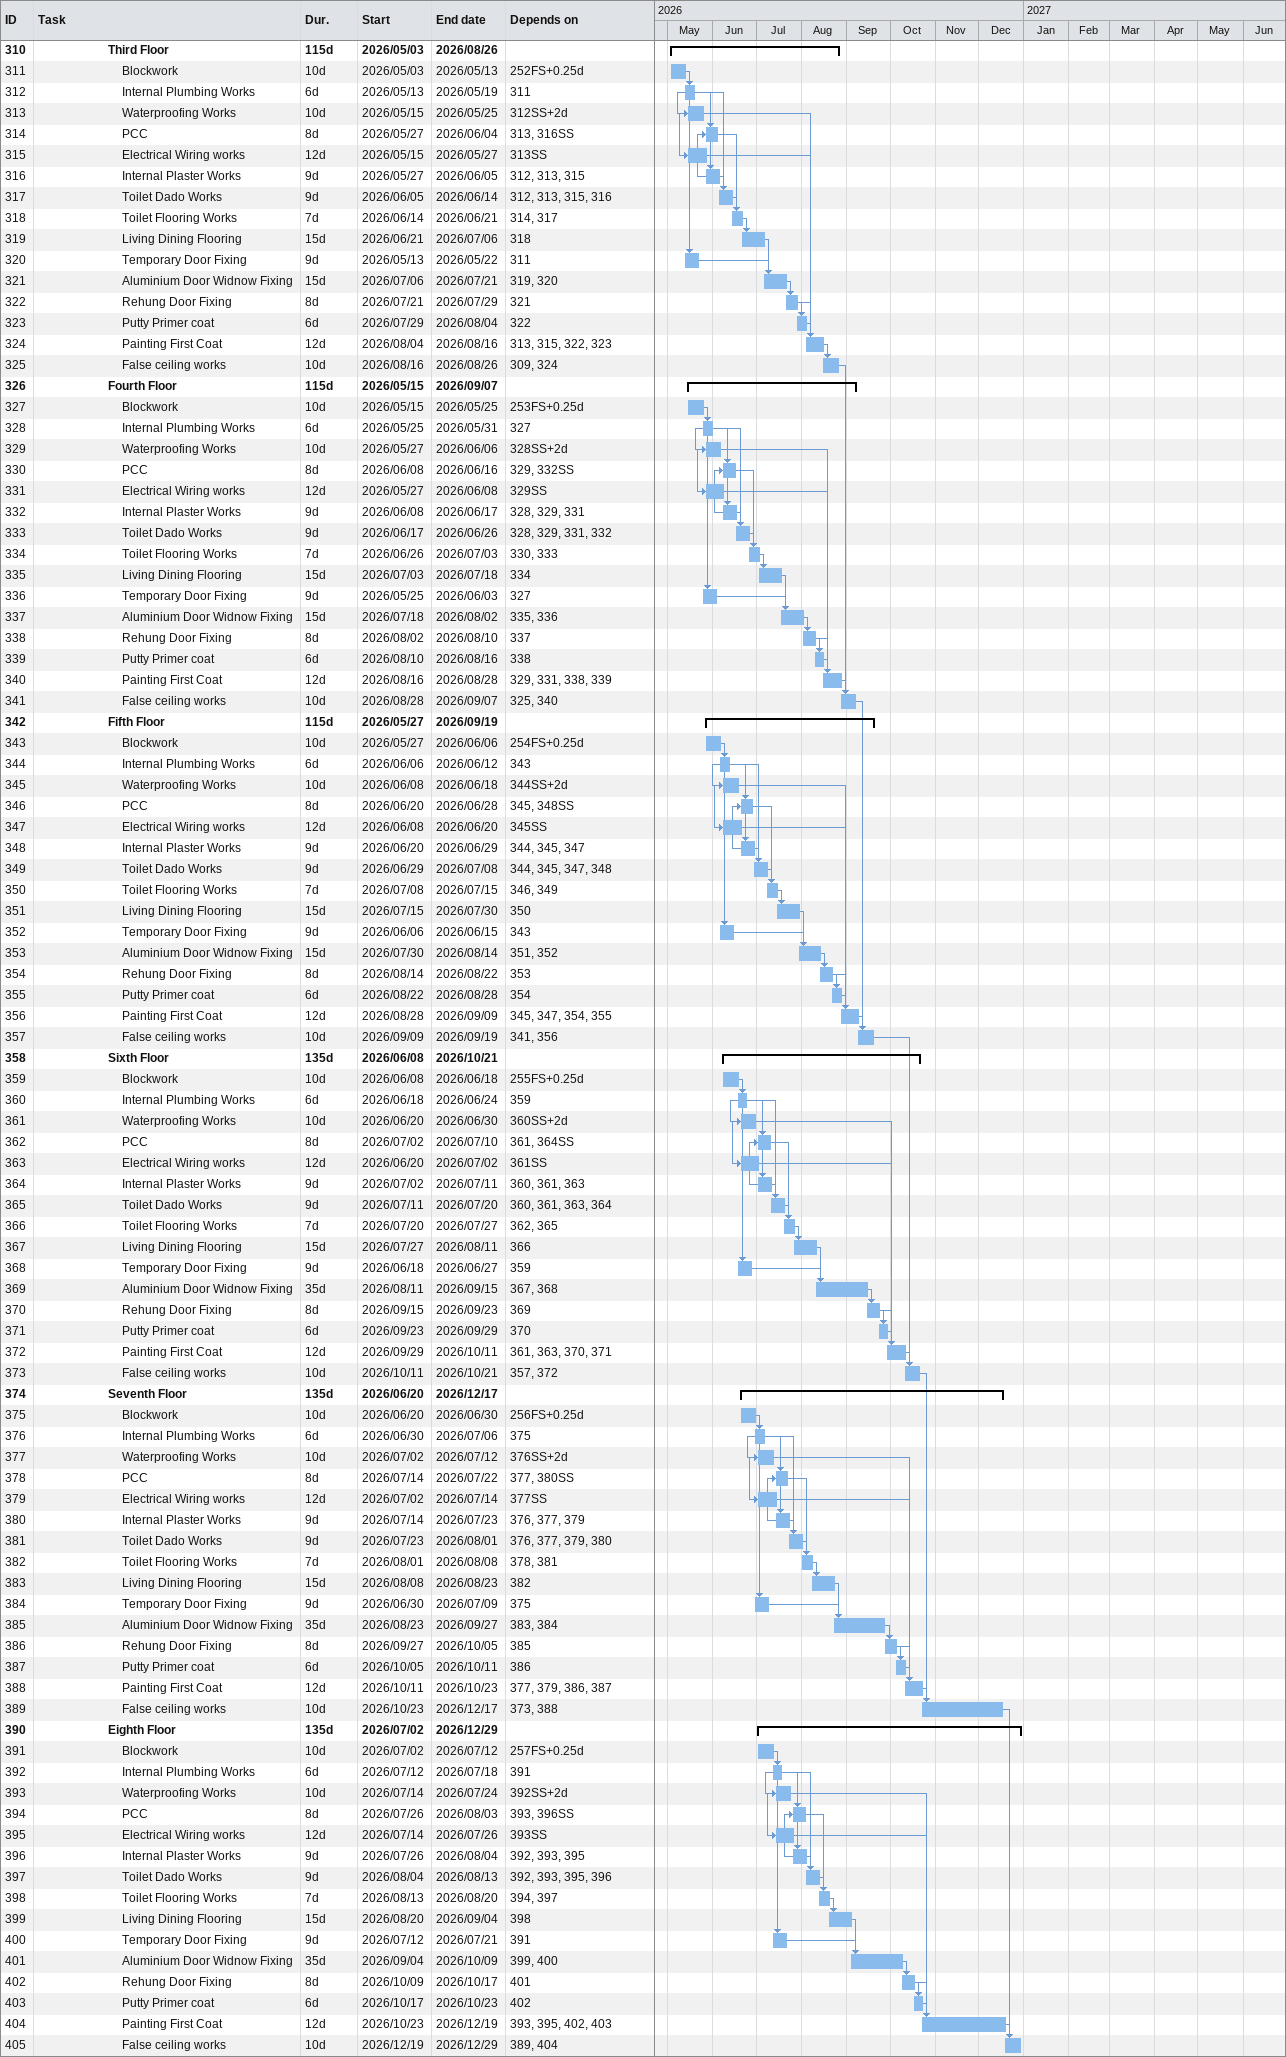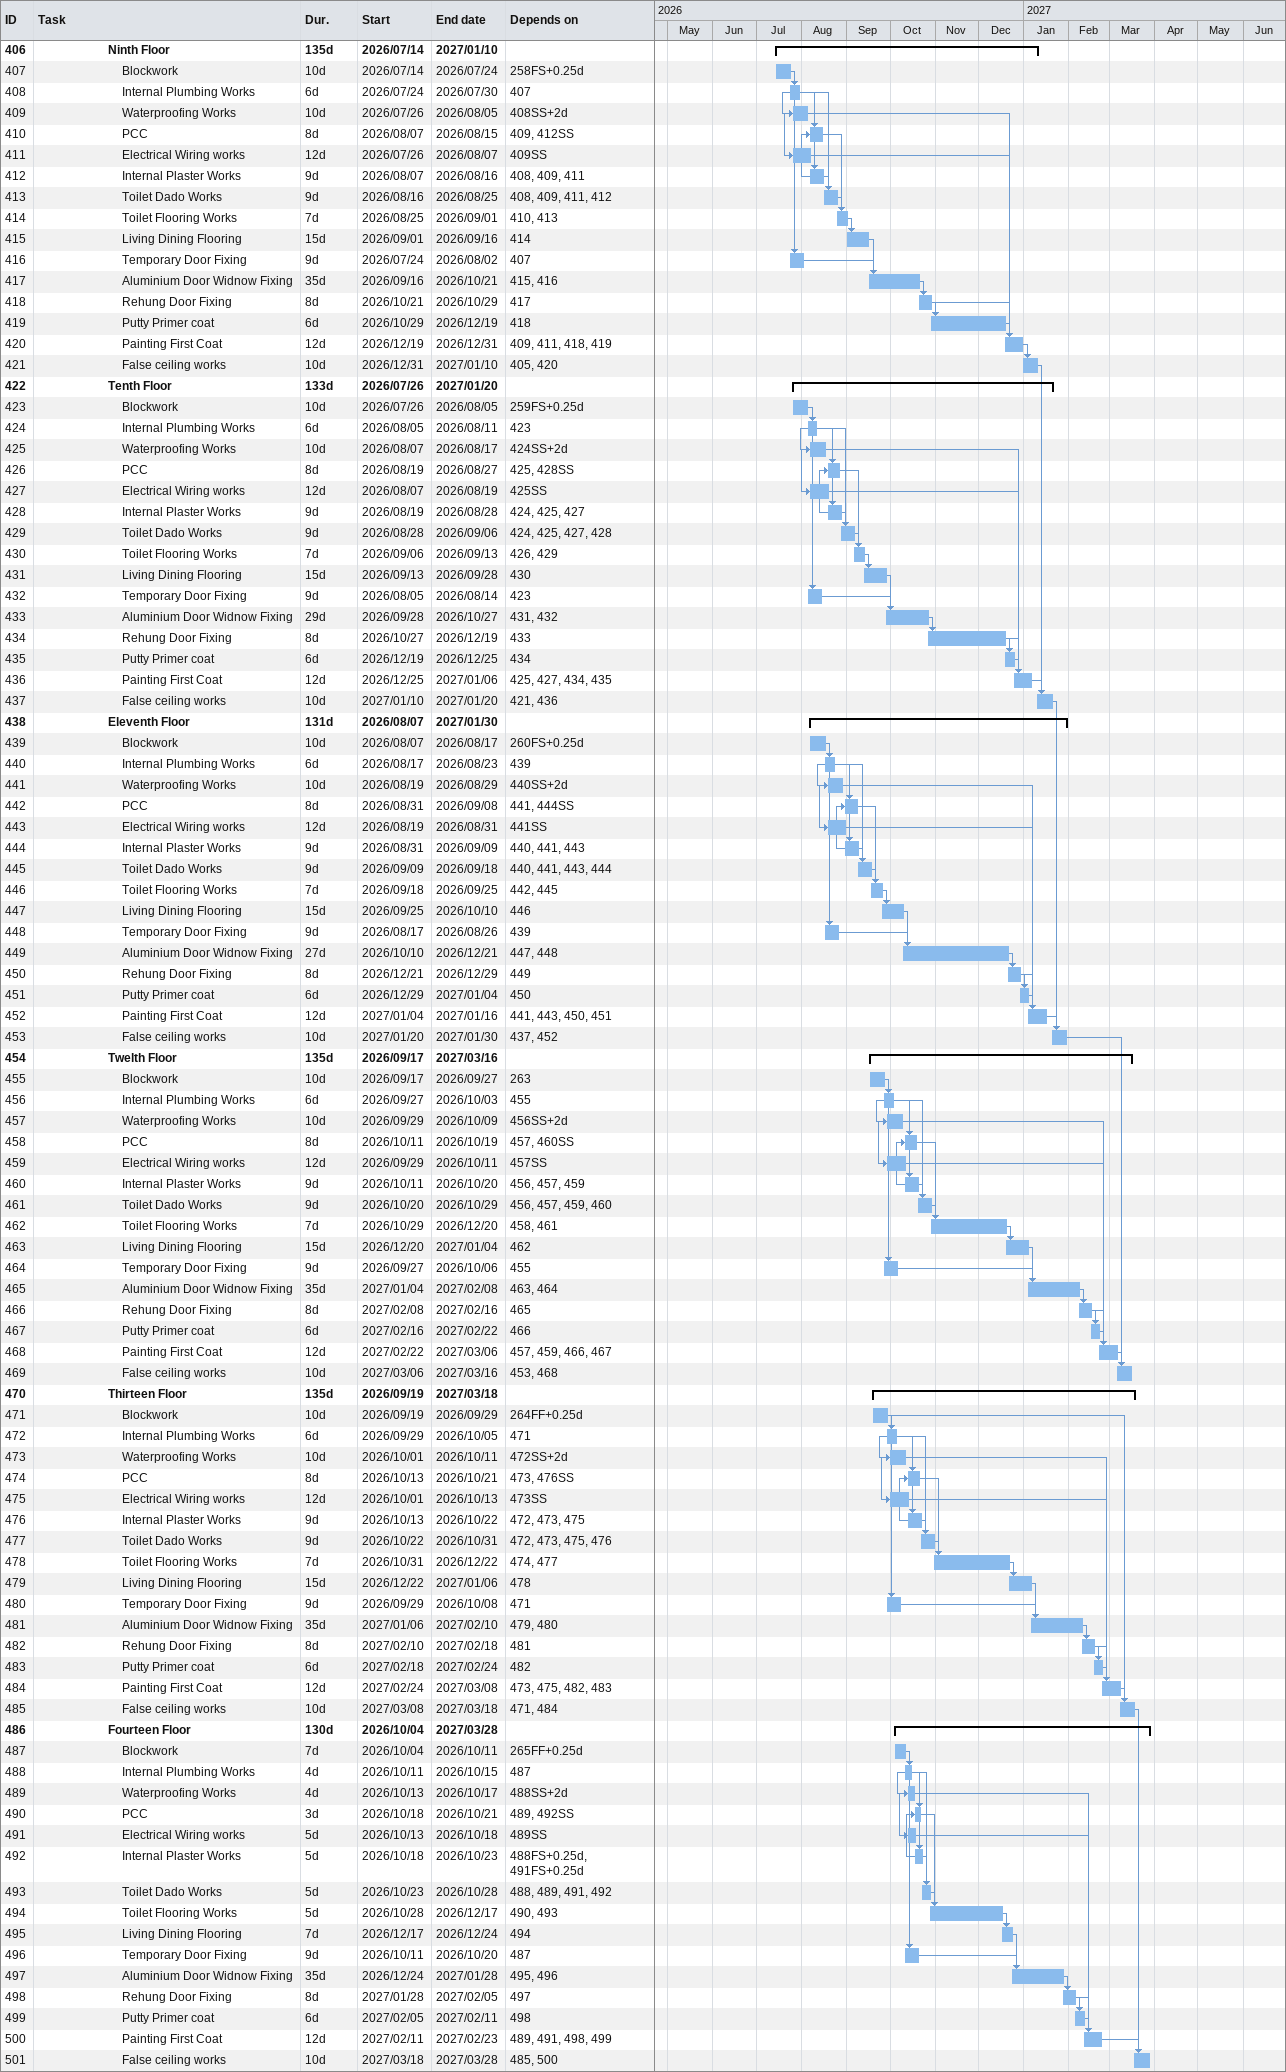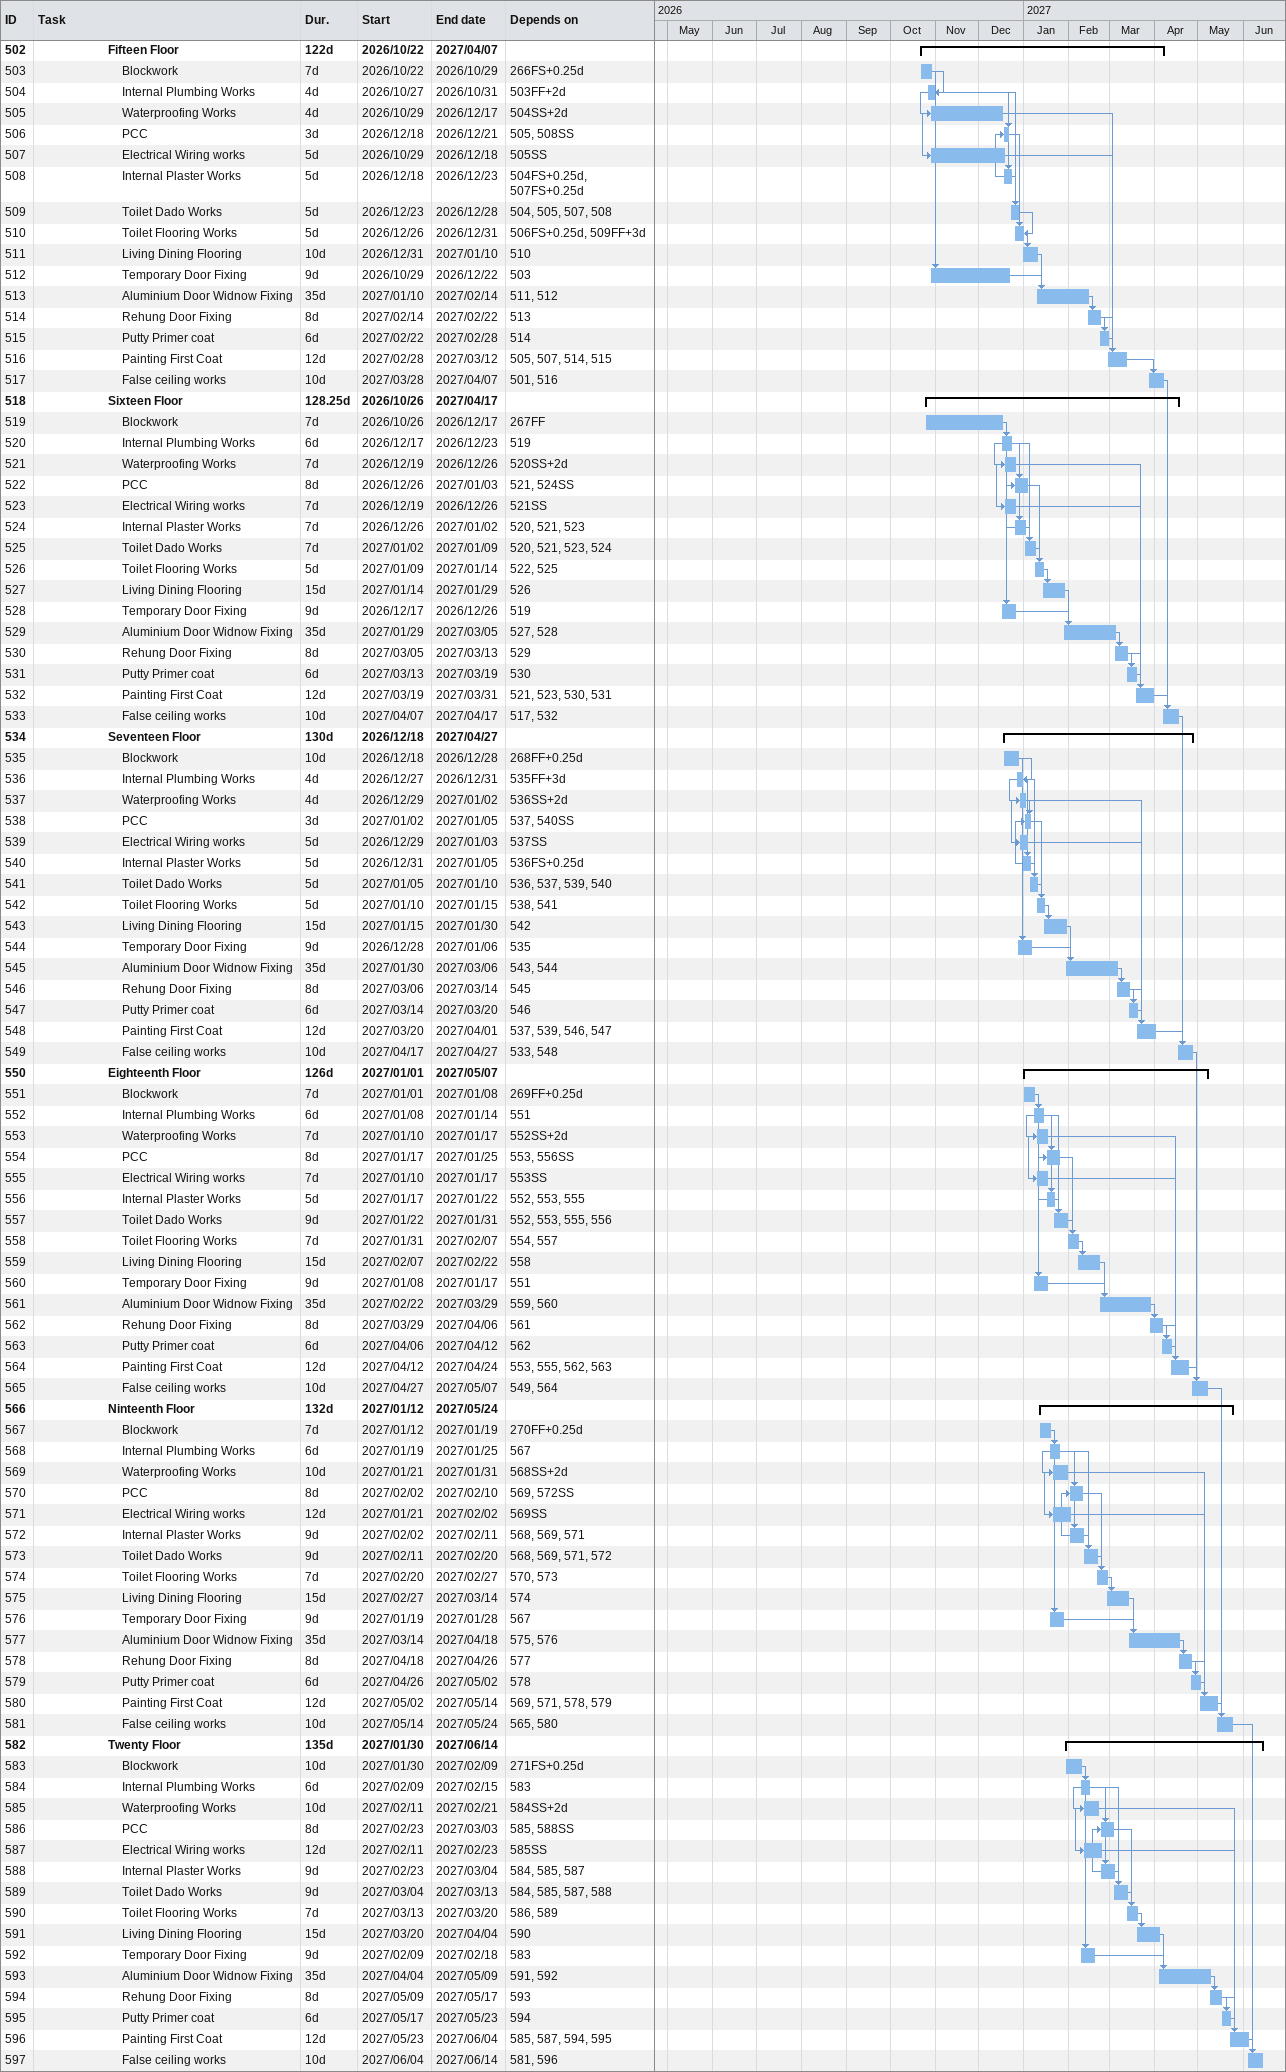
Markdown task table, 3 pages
| ID | Level | Task | Duration | Start | Finish | Predecessors |
|---|---|---|---|---|---|---|
| 310 | 6 | **Third Floor** | 115d | 2026-05-03 | 2026-08-26 |  |
| 311 | 7 | Blockwork | 10d | 2026-05-03 | 2026-05-13 | 252FS+0.25d |
| 312 | 7 | Internal Plumbing Works | 6d | 2026-05-13 | 2026-05-19 | 311 |
| 313 | 7 | Waterproofing Works | 10d | 2026-05-15 | 2026-05-25 | 312SS+2d |
| 314 | 7 | PCC | 8d | 2026-05-27 | 2026-06-04 | 313, 316SS |
| 315 | 7 | Electrical Wiring works | 12d | 2026-05-15 | 2026-05-27 | 313SS |
| 316 | 7 | Internal Plaster Works | 9d | 2026-05-27 | 2026-06-05 | 312, 313, 315 |
| 317 | 7 | Toilet Dado Works | 9d | 2026-06-05 | 2026-06-14 | 312, 313, 315, 316 |
| 318 | 7 | Toilet Flooring Works | 7d | 2026-06-14 | 2026-06-21 | 314, 317 |
| 319 | 7 | Living Dining Flooring | 15d | 2026-06-21 | 2026-07-06 | 318 |
| 320 | 7 | Temporary Door Fixing | 9d | 2026-05-13 | 2026-05-22 | 311 |
| 321 | 7 | Aluminium Door Widnow Fixing | 15d | 2026-07-06 | 2026-07-21 | 319, 320 |
| 322 | 7 | Rehung Door Fixing | 8d | 2026-07-21 | 2026-07-29 | 321 |
| 323 | 7 | Putty Primer coat | 6d | 2026-07-29 | 2026-08-04 | 322 |
| 324 | 7 | Painting First Coat | 12d | 2026-08-04 | 2026-08-16 | 313, 315, 322, 323 |
| 325 | 7 | False ceiling works | 10d | 2026-08-16 | 2026-08-26 | 309, 324 |
| 326 | 6 | **Fourth Floor** | 115d | 2026-05-15 | 2026-09-07 |  |
| 327 | 7 | Blockwork | 10d | 2026-05-15 | 2026-05-25 | 253FS+0.25d |
| 328 | 7 | Internal Plumbing Works | 6d | 2026-05-25 | 2026-05-31 | 327 |
| 329 | 7 | Waterproofing Works | 10d | 2026-05-27 | 2026-06-06 | 328SS+2d |
| 330 | 7 | PCC | 8d | 2026-06-08 | 2026-06-16 | 329, 332SS |
| 331 | 7 | Electrical Wiring works | 12d | 2026-05-27 | 2026-06-08 | 329SS |
| 332 | 7 | Internal Plaster Works | 9d | 2026-06-08 | 2026-06-17 | 328, 329, 331 |
| 333 | 7 | Toilet Dado Works | 9d | 2026-06-17 | 2026-06-26 | 328, 329, 331, 332 |
| 334 | 7 | Toilet Flooring Works | 7d | 2026-06-26 | 2026-07-03 | 330, 333 |
| 335 | 7 | Living Dining Flooring | 15d | 2026-07-03 | 2026-07-18 | 334 |
| 336 | 7 | Temporary Door Fixing | 9d | 2026-05-25 | 2026-06-03 | 327 |
| 337 | 7 | Aluminium Door Widnow Fixing | 15d | 2026-07-18 | 2026-08-02 | 335, 336 |
| 338 | 7 | Rehung Door Fixing | 8d | 2026-08-02 | 2026-08-10 | 337 |
| 339 | 7 | Putty Primer coat | 6d | 2026-08-10 | 2026-08-16 | 338 |
| 340 | 7 | Painting First Coat | 12d | 2026-08-16 | 2026-08-28 | 329, 331, 338, 339 |
| 341 | 7 | False ceiling works | 10d | 2026-08-28 | 2026-09-07 | 325, 340 |
| 342 | 6 | **Fifth Floor** | 115d | 2026-05-27 | 2026-09-19 |  |
| 343 | 7 | Blockwork | 10d | 2026-05-27 | 2026-06-06 | 254FS+0.25d |
| 344 | 7 | Internal Plumbing Works | 6d | 2026-06-06 | 2026-06-12 | 343 |
| 345 | 7 | Waterproofing Works | 10d | 2026-06-08 | 2026-06-18 | 344SS+2d |
| 346 | 7 | PCC | 8d | 2026-06-20 | 2026-06-28 | 345, 348SS |
| 347 | 7 | Electrical Wiring works | 12d | 2026-06-08 | 2026-06-20 | 345SS |
| 348 | 7 | Internal Plaster Works | 9d | 2026-06-20 | 2026-06-29 | 344, 345, 347 |
| 349 | 7 | Toilet Dado Works | 9d | 2026-06-29 | 2026-07-08 | 344, 345, 347, 348 |
| 350 | 7 | Toilet Flooring Works | 7d | 2026-07-08 | 2026-07-15 | 346, 349 |
| 351 | 7 | Living Dining Flooring | 15d | 2026-07-15 | 2026-07-30 | 350 |
| 352 | 7 | Temporary Door Fixing | 9d | 2026-06-06 | 2026-06-15 | 343 |
| 353 | 7 | Aluminium Door Widnow Fixing | 15d | 2026-07-30 | 2026-08-14 | 351, 352 |
| 354 | 7 | Rehung Door Fixing | 8d | 2026-08-14 | 2026-08-22 | 353 |
| 355 | 7 | Putty Primer coat | 6d | 2026-08-22 | 2026-08-28 | 354 |
| 356 | 7 | Painting First Coat | 12d | 2026-08-28 | 2026-09-09 | 345, 347, 354, 355 |
| 357 | 7 | False ceiling works | 10d | 2026-09-09 | 2026-09-19 | 341, 356 |
| 358 | 6 | **Sixth Floor** | 135d | 2026-06-08 | 2026-10-21 |  |
| 359 | 7 | Blockwork | 10d | 2026-06-08 | 2026-06-18 | 255FS+0.25d |
| 360 | 7 | Internal Plumbing Works | 6d | 2026-06-18 | 2026-06-24 | 359 |
| 361 | 7 | Waterproofing Works | 10d | 2026-06-20 | 2026-06-30 | 360SS+2d |
| 362 | 7 | PCC | 8d | 2026-07-02 | 2026-07-10 | 361, 364SS |
| 363 | 7 | Electrical Wiring works | 12d | 2026-06-20 | 2026-07-02 | 361SS |
| 364 | 7 | Internal Plaster Works | 9d | 2026-07-02 | 2026-07-11 | 360, 361, 363 |
| 365 | 7 | Toilet Dado Works | 9d | 2026-07-11 | 2026-07-20 | 360, 361, 363, 364 |
| 366 | 7 | Toilet Flooring Works | 7d | 2026-07-20 | 2026-07-27 | 362, 365 |
| 367 | 7 | Living Dining Flooring | 15d | 2026-07-27 | 2026-08-11 | 366 |
| 368 | 7 | Temporary Door Fixing | 9d | 2026-06-18 | 2026-06-27 | 359 |
| 369 | 7 | Aluminium Door Widnow Fixing | 35d | 2026-08-11 | 2026-09-15 | 367, 368 |
| 370 | 7 | Rehung Door Fixing | 8d | 2026-09-15 | 2026-09-23 | 369 |
| 371 | 7 | Putty Primer coat | 6d | 2026-09-23 | 2026-09-29 | 370 |
| 372 | 7 | Painting First Coat | 12d | 2026-09-29 | 2026-10-11 | 361, 363, 370, 371 |
| 373 | 7 | False ceiling works | 10d | 2026-10-11 | 2026-10-21 | 357, 372 |
| 374 | 6 | **Seventh Floor** | 135d | 2026-06-20 | 2026-12-17 |  |
| 375 | 7 | Blockwork | 10d | 2026-06-20 | 2026-06-30 | 256FS+0.25d |
| 376 | 7 | Internal Plumbing Works | 6d | 2026-06-30 | 2026-07-06 | 375 |
| 377 | 7 | Waterproofing Works | 10d | 2026-07-02 | 2026-07-12 | 376SS+2d |
| 378 | 7 | PCC | 8d | 2026-07-14 | 2026-07-22 | 377, 380SS |
| 379 | 7 | Electrical Wiring works | 12d | 2026-07-02 | 2026-07-14 | 377SS |
| 380 | 7 | Internal Plaster Works | 9d | 2026-07-14 | 2026-07-23 | 376, 377, 379 |
| 381 | 7 | Toilet Dado Works | 9d | 2026-07-23 | 2026-08-01 | 376, 377, 379, 380 |
| 382 | 7 | Toilet Flooring Works | 7d | 2026-08-01 | 2026-08-08 | 378, 381 |
| 383 | 7 | Living Dining Flooring | 15d | 2026-08-08 | 2026-08-23 | 382 |
| 384 | 7 | Temporary Door Fixing | 9d | 2026-06-30 | 2026-07-09 | 375 |
| 385 | 7 | Aluminium Door Widnow Fixing | 35d | 2026-08-23 | 2026-09-27 | 383, 384 |
| 386 | 7 | Rehung Door Fixing | 8d | 2026-09-27 | 2026-10-05 | 385 |
| 387 | 7 | Putty Primer coat | 6d | 2026-10-05 | 2026-10-11 | 386 |
| 388 | 7 | Painting First Coat | 12d | 2026-10-11 | 2026-10-23 | 377, 379, 386, 387 |
| 389 | 7 | False ceiling works | 10d | 2026-10-23 | 2026-12-17 | 373, 388 |
| 390 | 6 | **Eighth Floor** | 135d | 2026-07-02 | 2026-12-29 |  |
| 391 | 7 | Blockwork | 10d | 2026-07-02 | 2026-07-12 | 257FS+0.25d |
| 392 | 7 | Internal Plumbing Works | 6d | 2026-07-12 | 2026-07-18 | 391 |
| 393 | 7 | Waterproofing Works | 10d | 2026-07-14 | 2026-07-24 | 392SS+2d |
| 394 | 7 | PCC | 8d | 2026-07-26 | 2026-08-03 | 393, 396SS |
| 395 | 7 | Electrical Wiring works | 12d | 2026-07-14 | 2026-07-26 | 393SS |
| 396 | 7 | Internal Plaster Works | 9d | 2026-07-26 | 2026-08-04 | 392, 393, 395 |
| 397 | 7 | Toilet Dado Works | 9d | 2026-08-04 | 2026-08-13 | 392, 393, 395, 396 |
| 398 | 7 | Toilet Flooring Works | 7d | 2026-08-13 | 2026-08-20 | 394, 397 |
| 399 | 7 | Living Dining Flooring | 15d | 2026-08-20 | 2026-09-04 | 398 |
| 400 | 7 | Temporary Door Fixing | 9d | 2026-07-12 | 2026-07-21 | 391 |
| 401 | 7 | Aluminium Door Widnow Fixing | 35d | 2026-09-04 | 2026-10-09 | 399, 400 |
| 402 | 7 | Rehung Door Fixing | 8d | 2026-10-09 | 2026-10-17 | 401 |
| 403 | 7 | Putty Primer coat | 6d | 2026-10-17 | 2026-10-23 | 402 |
| 404 | 7 | Painting First Coat | 12d | 2026-10-23 | 2026-12-19 | 393, 395, 402, 403 |
| 405 | 7 | False ceiling works | 10d | 2026-12-19 | 2026-12-29 | 389, 404 |
| 406 | 6 | **Ninth Floor** | 135d | 2026-07-14 | 2027-01-10 |  |
| 407 | 7 | Blockwork | 10d | 2026-07-14 | 2026-07-24 | 258FS+0.25d |
| 408 | 7 | Internal Plumbing Works | 6d | 2026-07-24 | 2026-07-30 | 407 |
| 409 | 7 | Waterproofing Works | 10d | 2026-07-26 | 2026-08-05 | 408SS+2d |
| 410 | 7 | PCC | 8d | 2026-08-07 | 2026-08-15 | 409, 412SS |
| 411 | 7 | Electrical Wiring works | 12d | 2026-07-26 | 2026-08-07 | 409SS |
| 412 | 7 | Internal Plaster Works | 9d | 2026-08-07 | 2026-08-16 | 408, 409, 411 |
| 413 | 7 | Toilet Dado Works | 9d | 2026-08-16 | 2026-08-25 | 408, 409, 411, 412 |
| 414 | 7 | Toilet Flooring Works | 7d | 2026-08-25 | 2026-09-01 | 410, 413 |
| 415 | 7 | Living Dining Flooring | 15d | 2026-09-01 | 2026-09-16 | 414 |
| 416 | 7 | Temporary Door Fixing | 9d | 2026-07-24 | 2026-08-02 | 407 |
| 417 | 7 | Aluminium Door Widnow Fixing | 35d | 2026-09-16 | 2026-10-21 | 415, 416 |
| 418 | 7 | Rehung Door Fixing | 8d | 2026-10-21 | 2026-10-29 | 417 |
| 419 | 7 | Putty Primer coat | 6d | 2026-10-29 | 2026-12-19 | 418 |
| 420 | 7 | Painting First Coat | 12d | 2026-12-19 | 2026-12-31 | 409, 411, 418, 419 |
| 421 | 7 | False ceiling works | 10d | 2026-12-31 | 2027-01-10 | 405, 420 |
| 422 | 6 | **Tenth Floor** | 133d | 2026-07-26 | 2027-01-20 |  |
| 423 | 7 | Blockwork | 10d | 2026-07-26 | 2026-08-05 | 259FS+0.25d |
| 424 | 7 | Internal Plumbing Works | 6d | 2026-08-05 | 2026-08-11 | 423 |
| 425 | 7 | Waterproofing Works | 10d | 2026-08-07 | 2026-08-17 | 424SS+2d |
| 426 | 7 | PCC | 8d | 2026-08-19 | 2026-08-27 | 425, 428SS |
| 427 | 7 | Electrical Wiring works | 12d | 2026-08-07 | 2026-08-19 | 425SS |
| 428 | 7 | Internal Plaster Works | 9d | 2026-08-19 | 2026-08-28 | 424, 425, 427 |
| 429 | 7 | Toilet Dado Works | 9d | 2026-08-28 | 2026-09-06 | 424, 425, 427, 428 |
| 430 | 7 | Toilet Flooring Works | 7d | 2026-09-06 | 2026-09-13 | 426, 429 |
| 431 | 7 | Living Dining Flooring | 15d | 2026-09-13 | 2026-09-28 | 430 |
| 432 | 7 | Temporary Door Fixing | 9d | 2026-08-05 | 2026-08-14 | 423 |
| 433 | 7 | Aluminium Door Widnow Fixing | 29d | 2026-09-28 | 2026-10-27 | 431, 432 |
| 434 | 7 | Rehung Door Fixing | 8d | 2026-10-27 | 2026-12-19 | 433 |
| 435 | 7 | Putty Primer coat | 6d | 2026-12-19 | 2026-12-25 | 434 |
| 436 | 7 | Painting First Coat | 12d | 2026-12-25 | 2027-01-06 | 425, 427, 434, 435 |
| 437 | 7 | False ceiling works | 10d | 2027-01-10 | 2027-01-20 | 421, 436 |
| 438 | 6 | **Eleventh Floor** | 131d | 2026-08-07 | 2027-01-30 |  |
| 439 | 7 | Blockwork | 10d | 2026-08-07 | 2026-08-17 | 260FS+0.25d |
| 440 | 7 | Internal Plumbing Works | 6d | 2026-08-17 | 2026-08-23 | 439 |
| 441 | 7 | Waterproofing Works | 10d | 2026-08-19 | 2026-08-29 | 440SS+2d |
| 442 | 7 | PCC | 8d | 2026-08-31 | 2026-09-08 | 441, 444SS |
| 443 | 7 | Electrical Wiring works | 12d | 2026-08-19 | 2026-08-31 | 441SS |
| 444 | 7 | Internal Plaster Works | 9d | 2026-08-31 | 2026-09-09 | 440, 441, 443 |
| 445 | 7 | Toilet Dado Works | 9d | 2026-09-09 | 2026-09-18 | 440, 441, 443, 444 |
| 446 | 7 | Toilet Flooring Works | 7d | 2026-09-18 | 2026-09-25 | 442, 445 |
| 447 | 7 | Living Dining Flooring | 15d | 2026-09-25 | 2026-10-10 | 446 |
| 448 | 7 | Temporary Door Fixing | 9d | 2026-08-17 | 2026-08-26 | 439 |
| 449 | 7 | Aluminium Door Widnow Fixing | 27d | 2026-10-10 | 2026-12-21 | 447, 448 |
| 450 | 7 | Rehung Door Fixing | 8d | 2026-12-21 | 2026-12-29 | 449 |
| 451 | 7 | Putty Primer coat | 6d | 2026-12-29 | 2027-01-04 | 450 |
| 452 | 7 | Painting First Coat | 12d | 2027-01-04 | 2027-01-16 | 441, 443, 450, 451 |
| 453 | 7 | False ceiling works | 10d | 2027-01-20 | 2027-01-30 | 437, 452 |
| 454 | 6 | **Twelth Floor** | 135d | 2026-09-17 | 2027-03-16 |  |
| 455 | 7 | Blockwork | 10d | 2026-09-17 | 2026-09-27 | 263 |
| 456 | 7 | Internal Plumbing Works | 6d | 2026-09-27 | 2026-10-03 | 455 |
| 457 | 7 | Waterproofing Works | 10d | 2026-09-29 | 2026-10-09 | 456SS+2d |
| 458 | 7 | PCC | 8d | 2026-10-11 | 2026-10-19 | 457, 460SS |
| 459 | 7 | Electrical Wiring works | 12d | 2026-09-29 | 2026-10-11 | 457SS |
| 460 | 7 | Internal Plaster Works | 9d | 2026-10-11 | 2026-10-20 | 456, 457, 459 |
| 461 | 7 | Toilet Dado Works | 9d | 2026-10-20 | 2026-10-29 | 456, 457, 459, 460 |
| 462 | 7 | Toilet Flooring Works | 7d | 2026-10-29 | 2026-12-20 | 458, 461 |
| 463 | 7 | Living Dining Flooring | 15d | 2026-12-20 | 2027-01-04 | 462 |
| 464 | 7 | Temporary Door Fixing | 9d | 2026-09-27 | 2026-10-06 | 455 |
| 465 | 7 | Aluminium Door Widnow Fixing | 35d | 2027-01-04 | 2027-02-08 | 463, 464 |
| 466 | 7 | Rehung Door Fixing | 8d | 2027-02-08 | 2027-02-16 | 465 |
| 467 | 7 | Putty Primer coat | 6d | 2027-02-16 | 2027-02-22 | 466 |
| 468 | 7 | Painting First Coat | 12d | 2027-02-22 | 2027-03-06 | 457, 459, 466, 467 |
| 469 | 7 | False ceiling works | 10d | 2027-03-06 | 2027-03-16 | 453, 468 |
| 470 | 6 | **Thirteen Floor** | 135d | 2026-09-19 | 2027-03-18 |  |
| 471 | 7 | Blockwork | 10d | 2026-09-19 | 2026-09-29 | 264FF+0.25d |
| 472 | 7 | Internal Plumbing Works | 6d | 2026-09-29 | 2026-10-05 | 471 |
| 473 | 7 | Waterproofing Works | 10d | 2026-10-01 | 2026-10-11 | 472SS+2d |
| 474 | 7 | PCC | 8d | 2026-10-13 | 2026-10-21 | 473, 476SS |
| 475 | 7 | Electrical Wiring works | 12d | 2026-10-01 | 2026-10-13 | 473SS |
| 476 | 7 | Internal Plaster Works | 9d | 2026-10-13 | 2026-10-22 | 472, 473, 475 |
| 477 | 7 | Toilet Dado Works | 9d | 2026-10-22 | 2026-10-31 | 472, 473, 475, 476 |
| 478 | 7 | Toilet Flooring Works | 7d | 2026-10-31 | 2026-12-22 | 474, 477 |
| 479 | 7 | Living Dining Flooring | 15d | 2026-12-22 | 2027-01-06 | 478 |
| 480 | 7 | Temporary Door Fixing | 9d | 2026-09-29 | 2026-10-08 | 471 |
| 481 | 7 | Aluminium Door Widnow Fixing | 35d | 2027-01-06 | 2027-02-10 | 479, 480 |
| 482 | 7 | Rehung Door Fixing | 8d | 2027-02-10 | 2027-02-18 | 481 |
| 483 | 7 | Putty Primer coat | 6d | 2027-02-18 | 2027-02-24 | 482 |
| 484 | 7 | Painting First Coat | 12d | 2027-02-24 | 2027-03-08 | 473, 475, 482, 483 |
| 485 | 7 | False ceiling works | 10d | 2027-03-08 | 2027-03-18 | 471, 484 |
| 486 | 6 | **Fourteen Floor** | 130d | 2026-10-04 | 2027-03-28 |  |
| 487 | 7 | Blockwork | 7d | 2026-10-04 | 2026-10-11 | 265FF+0.25d |
| 488 | 7 | Internal Plumbing Works | 4d | 2026-10-11 | 2026-10-15 | 487 |
| 489 | 7 | Waterproofing Works | 4d | 2026-10-13 | 2026-10-17 | 488SS+2d |
| 490 | 7 | PCC | 3d | 2026-10-18 | 2026-10-21 | 489, 492SS |
| 491 | 7 | Electrical Wiring works | 5d | 2026-10-13 | 2026-10-18 | 489SS |
| 492 | 7 | Internal Plaster Works | 5d | 2026-10-18 | 2026-10-23 | 488FS+0.25d, 491FS+0.25d |
| 493 | 7 | Toilet Dado Works | 5d | 2026-10-23 | 2026-10-28 | 488, 489, 491, 492 |
| 494 | 7 | Toilet Flooring Works | 5d | 2026-10-28 | 2026-12-17 | 490, 493 |
| 495 | 7 | Living Dining Flooring | 7d | 2026-12-17 | 2026-12-24 | 494 |
| 496 | 7 | Temporary Door Fixing | 9d | 2026-10-11 | 2026-10-20 | 487 |
| 497 | 7 | Aluminium Door Widnow Fixing | 35d | 2026-12-24 | 2027-01-28 | 495, 496 |
| 498 | 7 | Rehung Door Fixing | 8d | 2027-01-28 | 2027-02-05 | 497 |
| 499 | 7 | Putty Primer coat | 6d | 2027-02-05 | 2027-02-11 | 498 |
| 500 | 7 | Painting First Coat | 12d | 2027-02-11 | 2027-02-23 | 489, 491, 498, 499 |
| 501 | 7 | False ceiling works | 10d | 2027-03-18 | 2027-03-28 | 485, 500 |
| 502 | 6 | **Fifteen Floor** | 122d | 2026-10-22 | 2027-04-07 |  |
| 503 | 7 | Blockwork | 7d | 2026-10-22 | 2026-10-29 | 266FS+0.25d |
| 504 | 7 | Internal Plumbing Works | 4d | 2026-10-27 | 2026-10-31 | 503FF+2d |
| 505 | 7 | Waterproofing Works | 4d | 2026-10-29 | 2026-12-17 | 504SS+2d |
| 506 | 7 | PCC | 3d | 2026-12-18 | 2026-12-21 | 505, 508SS |
| 507 | 7 | Electrical Wiring works | 5d | 2026-10-29 | 2026-12-18 | 505SS |
| 508 | 7 | Internal Plaster Works | 5d | 2026-12-18 | 2026-12-23 | 504FS+0.25d, 507FS+0.25d |
| 509 | 7 | Toilet Dado Works | 5d | 2026-12-23 | 2026-12-28 | 504, 505, 507, 508 |
| 510 | 7 | Toilet Flooring Works | 5d | 2026-12-26 | 2026-12-31 | 506FS+0.25d, 509FF+3d |
| 511 | 7 | Living Dining Flooring | 10d | 2026-12-31 | 2027-01-10 | 510 |
| 512 | 7 | Temporary Door Fixing | 9d | 2026-10-29 | 2026-12-22 | 503 |
| 513 | 7 | Aluminium Door Widnow Fixing | 35d | 2027-01-10 | 2027-02-14 | 511, 512 |
| 514 | 7 | Rehung Door Fixing | 8d | 2027-02-14 | 2027-02-22 | 513 |
| 515 | 7 | Putty Primer coat | 6d | 2027-02-22 | 2027-02-28 | 514 |
| 516 | 7 | Painting First Coat | 12d | 2027-02-28 | 2027-03-12 | 505, 507, 514, 515 |
| 517 | 7 | False ceiling works | 10d | 2027-03-28 | 2027-04-07 | 501, 516 |
| 518 | 6 | **Sixteen Floor** | 128.25d | 2026-10-26 | 2027-04-17 |  |
| 519 | 7 | Blockwork | 7d | 2026-10-26 | 2026-12-17 | 267FF |
| 520 | 7 | Internal Plumbing Works | 6d | 2026-12-17 | 2026-12-23 | 519 |
| 521 | 7 | Waterproofing Works | 7d | 2026-12-19 | 2026-12-26 | 520SS+2d |
| 522 | 7 | PCC | 8d | 2026-12-26 | 2027-01-03 | 521, 524SS |
| 523 | 7 | Electrical Wiring works | 7d | 2026-12-19 | 2026-12-26 | 521SS |
| 524 | 7 | Internal Plaster Works | 7d | 2026-12-26 | 2027-01-02 | 520, 521, 523 |
| 525 | 7 | Toilet Dado Works | 7d | 2027-01-02 | 2027-01-09 | 520, 521, 523, 524 |
| 526 | 7 | Toilet Flooring Works | 5d | 2027-01-09 | 2027-01-14 | 522, 525 |
| 527 | 7 | Living Dining Flooring | 15d | 2027-01-14 | 2027-01-29 | 526 |
| 528 | 7 | Temporary Door Fixing | 9d | 2026-12-17 | 2026-12-26 | 519 |
| 529 | 7 | Aluminium Door Widnow Fixing | 35d | 2027-01-29 | 2027-03-05 | 527, 528 |
| 530 | 7 | Rehung Door Fixing | 8d | 2027-03-05 | 2027-03-13 | 529 |
| 531 | 7 | Putty Primer coat | 6d | 2027-03-13 | 2027-03-19 | 530 |
| 532 | 7 | Painting First Coat | 12d | 2027-03-19 | 2027-03-31 | 521, 523, 530, 531 |
| 533 | 7 | False ceiling works | 10d | 2027-04-07 | 2027-04-17 | 517, 532 |
| 534 | 6 | **Seventeen Floor** | 130d | 2026-12-18 | 2027-04-27 |  |
| 535 | 7 | Blockwork | 10d | 2026-12-18 | 2026-12-28 | 268FF+0.25d |
| 536 | 7 | Internal Plumbing Works | 4d | 2026-12-27 | 2026-12-31 | 535FF+3d |
| 537 | 7 | Waterproofing Works | 4d | 2026-12-29 | 2027-01-02 | 536SS+2d |
| 538 | 7 | PCC | 3d | 2027-01-02 | 2027-01-05 | 537, 540SS |
| 539 | 7 | Electrical Wiring works | 5d | 2026-12-29 | 2027-01-03 | 537SS |
| 540 | 7 | Internal Plaster Works | 5d | 2026-12-31 | 2027-01-05 | 536FS+0.25d |
| 541 | 7 | Toilet Dado Works | 5d | 2027-01-05 | 2027-01-10 | 536, 537, 539, 540 |
| 542 | 7 | Toilet Flooring Works | 5d | 2027-01-10 | 2027-01-15 | 538, 541 |
| 543 | 7 | Living Dining Flooring | 15d | 2027-01-15 | 2027-01-30 | 542 |
| 544 | 7 | Temporary Door Fixing | 9d | 2026-12-28 | 2027-01-06 | 535 |
| 545 | 7 | Aluminium Door Widnow Fixing | 35d | 2027-01-30 | 2027-03-06 | 543, 544 |
| 546 | 7 | Rehung Door Fixing | 8d | 2027-03-06 | 2027-03-14 | 545 |
| 547 | 7 | Putty Primer coat | 6d | 2027-03-14 | 2027-03-20 | 546 |
| 548 | 7 | Painting First Coat | 12d | 2027-03-20 | 2027-04-01 | 537, 539, 546, 547 |
| 549 | 7 | False ceiling works | 10d | 2027-04-17 | 2027-04-27 | 533, 548 |
| 550 | 6 | **Eighteenth Floor** | 126d | 2027-01-01 | 2027-05-07 |  |
| 551 | 7 | Blockwork | 7d | 2027-01-01 | 2027-01-08 | 269FF+0.25d |
| 552 | 7 | Internal Plumbing Works | 6d | 2027-01-08 | 2027-01-14 | 551 |
| 553 | 7 | Waterproofing Works | 7d | 2027-01-10 | 2027-01-17 | 552SS+2d |
| 554 | 7 | PCC | 8d | 2027-01-17 | 2027-01-25 | 553, 556SS |
| 555 | 7 | Electrical Wiring works | 7d | 2027-01-10 | 2027-01-17 | 553SS |
| 556 | 7 | Internal Plaster Works | 5d | 2027-01-17 | 2027-01-22 | 552, 553, 555 |
| 557 | 7 | Toilet Dado Works | 9d | 2027-01-22 | 2027-01-31 | 552, 553, 555, 556 |
| 558 | 7 | Toilet Flooring Works | 7d | 2027-01-31 | 2027-02-07 | 554, 557 |
| 559 | 7 | Living Dining Flooring | 15d | 2027-02-07 | 2027-02-22 | 558 |
| 560 | 7 | Temporary Door Fixing | 9d | 2027-01-08 | 2027-01-17 | 551 |
| 561 | 7 | Aluminium Door Widnow Fixing | 35d | 2027-02-22 | 2027-03-29 | 559, 560 |
| 562 | 7 | Rehung Door Fixing | 8d | 2027-03-29 | 2027-04-06 | 561 |
| 563 | 7 | Putty Primer coat | 6d | 2027-04-06 | 2027-04-12 | 562 |
| 564 | 7 | Painting First Coat | 12d | 2027-04-12 | 2027-04-24 | 553, 555, 562, 563 |
| 565 | 7 | False ceiling works | 10d | 2027-04-27 | 2027-05-07 | 549, 564 |
| 566 | 6 | **Ninteenth Floor** | 132d | 2027-01-12 | 2027-05-24 |  |
| 567 | 7 | Blockwork | 7d | 2027-01-12 | 2027-01-19 | 270FF+0.25d |
| 568 | 7 | Internal Plumbing Works | 6d | 2027-01-19 | 2027-01-25 | 567 |
| 569 | 7 | Waterproofing Works | 10d | 2027-01-21 | 2027-01-31 | 568SS+2d |
| 570 | 7 | PCC | 8d | 2027-02-02 | 2027-02-10 | 569, 572SS |
| 571 | 7 | Electrical Wiring works | 12d | 2027-01-21 | 2027-02-02 | 569SS |
| 572 | 7 | Internal Plaster Works | 9d | 2027-02-02 | 2027-02-11 | 568, 569, 571 |
| 573 | 7 | Toilet Dado Works | 9d | 2027-02-11 | 2027-02-20 | 568, 569, 571, 572 |
| 574 | 7 | Toilet Flooring Works | 7d | 2027-02-20 | 2027-02-27 | 570, 573 |
| 575 | 7 | Living Dining Flooring | 15d | 2027-02-27 | 2027-03-14 | 574 |
| 576 | 7 | Temporary Door Fixing | 9d | 2027-01-19 | 2027-01-28 | 567 |
| 577 | 7 | Aluminium Door Widnow Fixing | 35d | 2027-03-14 | 2027-04-18 | 575, 576 |
| 578 | 7 | Rehung Door Fixing | 8d | 2027-04-18 | 2027-04-26 | 577 |
| 579 | 7 | Putty Primer coat | 6d | 2027-04-26 | 2027-05-02 | 578 |
| 580 | 7 | Painting First Coat | 12d | 2027-05-02 | 2027-05-14 | 569, 571, 578, 579 |
| 581 | 7 | False ceiling works | 10d | 2027-05-14 | 2027-05-24 | 565, 580 |
| 582 | 6 | **Twenty Floor** | 135d | 2027-01-30 | 2027-06-14 |  |
| 583 | 7 | Blockwork | 10d | 2027-01-30 | 2027-02-09 | 271FS+0.25d |
| 584 | 7 | Internal Plumbing Works | 6d | 2027-02-09 | 2027-02-15 | 583 |
| 585 | 7 | Waterproofing Works | 10d | 2027-02-11 | 2027-02-21 | 584SS+2d |
| 586 | 7 | PCC | 8d | 2027-02-23 | 2027-03-03 | 585, 588SS |
| 587 | 7 | Electrical Wiring works | 12d | 2027-02-11 | 2027-02-23 | 585SS |
| 588 | 7 | Internal Plaster Works | 9d | 2027-02-23 | 2027-03-04 | 584, 585, 587 |
| 589 | 7 | Toilet Dado Works | 9d | 2027-03-04 | 2027-03-13 | 584, 585, 587, 588 |
| 590 | 7 | Toilet Flooring Works | 7d | 2027-03-13 | 2027-03-20 | 586, 589 |
| 591 | 7 | Living Dining Flooring | 15d | 2027-03-20 | 2027-04-04 | 590 |
| 592 | 7 | Temporary Door Fixing | 9d | 2027-02-09 | 2027-02-18 | 583 |
| 593 | 7 | Aluminium Door Widnow Fixing | 35d | 2027-04-04 | 2027-05-09 | 591, 592 |
| 594 | 7 | Rehung Door Fixing | 8d | 2027-05-09 | 2027-05-17 | 593 |
| 595 | 7 | Putty Primer coat | 6d | 2027-05-17 | 2027-05-23 | 594 |
| 596 | 7 | Painting First Coat | 12d | 2027-05-23 | 2027-06-04 | 585, 587, 594, 595 |
| 597 | 7 | False ceiling works | 10d | 2027-06-04 | 2027-06-14 | 581, 596 |
